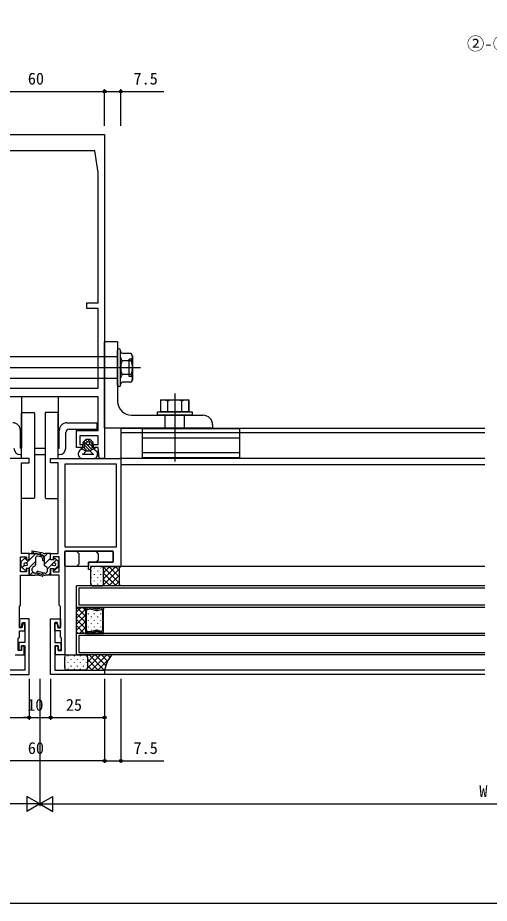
# Model space of a CAD drawing. Units: millimetres, scale not verified. Extents: x -960 to 961, y -419 to 416.
# Drawn here: x 290.4 to 508.7, y -418.6 to -8.5 of the extents above; entities that cross this region are included whole.
import ezdxf
from ezdxf.enums import TextEntityAlignment as Align

# ---------------------------------------------------------------- set-up
doc = ezdxf.new("R2010")
doc.units = ezdxf.units.MM
doc.header["$LTSCALE"] = 2
for name, color, linetype in [('0-1_USER1', 3, 'Continuous'), ('0-2_YKK_11', 7, 'Continuous'), ('0-4_YKK_12', 2, 'Continuous'), ('0-5_YKK_13', 4, 'Continuous'), ('0-7_YKK_D', 6, 'Continuous'), ('0-8_YKK_ZWAK', 7, 'Continuous')]:
    doc.layers.add(name, color=color, linetype=linetype)
doc.styles.add('ＭＳ ゴシック', font='')
doc.styles.get('ＭＳ ゴシック').set_extended_font_data('MS Gothic')

msp = doc.modelspace()

# ---------------------------------------------------------------- linework, layer by layer
at = {"layer": '0-2_YKK_11'}
for p, q in [((295.6, -212.6), (263.1, -212.6)), ((305.6, -212.6), (338.1, -212.6))]:
    msp.add_line(p, q, dxfattribs=at)
for points in [[(270.6, -62.6), (330.6, -62.6), (330.6, -212.6), (328.1, -212.6), (327.6, -207.6), (325.4, -207.6), (325.4, -206.1), (327.6, -206.1), (327.6, -202.1), (319.1, -202.1), (319.1, -206.1), (320.4, -206.1), (320.4, -207.6), (317.6, -207.6), (317.6, -199.6), (327.6, -199.6), (327.6, -184.1), (273.6, -184.1)], [(289.1, -303.6), (293.3, -303.6), (293.3, -299.4), (292.1, -299.4), (292.1, -301.6), (290.6, -301.6), (290.6, -295.9), (291.1, -295.4), (291.1, -292.5), (293.6, -292.5), (293.6, -288.8), (292.8, -288.8), (292.211, -291), (291.1, -291), (291.1, -281.1), (291.6, -280.6), (291.6, -266.6), (295.6, -266.6), (295.6, -263.6), (294.4, -263.6), (294.4, -265.1), (291.6, -265.1), (291.6, -258.1), (294.4, -258.1), (294.4, -259.6), (295.6, -259.6), (295.6, -256.6), (292.1, -256.6), (292.1, -214.6), (295.6, -214.6), (295.6, -212.6)], [(338.1, -212.6), (338.1, -262.6), (324.1, -262.6), (324.1, -264.1), (323.1, -264.1), (323.1, -260.6), (334.6, -260.6), (334.6, -255.6), (312.1, -255.6), (312.1, -303.6), (307.9, -303.6), (307.9, -299.4), (309.1, -299.4), (309.1, -301.6), (310.6, -301.6), (310.6, -295.9), (310.1, -295.4), (310.1, -292.5), (307.6, -292.5), (307.6, -288.8), (308.4, -288.8), (308.989, -291), (310.1, -291), (310.1, -281.1), (309.6, -280.6), (309.6, -266.6), (305.6, -266.6), (305.6, -263.6), (306.8, -263.6), (306.8, -265.1), (309.6, -265.1), (309.6, -258.1), (306.8, -258.1), (306.8, -259.6), (305.6, -259.6), (305.6, -256.6), (309.1, -256.6), (309.1, -214.6), (305.6, -214.6), (305.6, -212.6)]]:
    msp.add_lwpolyline(points, dxfattribs=at)
for points in [[(273.6, -80.1), (273.6, -140.6), (278.9, -140.6), (278.9, -143.1), (273.6, -143.1), (273.6, -180.1), (327.6, -180.1), (327.6, -143.1), (322.3, -143.1), (322.3, -140.6), (327.6, -140.6), (327.6, -80.1), (326.1, -70.1), (275.1, -70.1)], [(312.1, -215.3), (312.1, -253.6), (336.1, -253.6), (336.1, -215.3)], [(295.6, -312.6), (295.6, -286.8), (291.1, -286.8), (291.1, -290.8), (292, -290.8), (292.589, -288.6), (293.6, -288.6), (293.6, -297.9), (290.9, -297.9), (290.9, -301.4), (292.1, -301.4), (292.1, -299.4), (293.6, -299.4), (293.6, -310.6), (270.6, -310.6), (270.6, -312.6)], [(305.6, -312.6), (305.6, -286.8), (310.1, -286.8), (310.1, -290.8), (309.2, -290.8), (308.611, -288.6), (307.6, -288.6), (307.6, -297.9), (310.3, -297.9), (310.3, -301.4), (309.1, -301.4), (309.1, -299.4), (307.6, -299.4), (307.6, -310.6), (330.6, -310.6), (330.6, -312.6)]]:
    msp.add_lwpolyline(points, close=True, dxfattribs=at)
at = {"layer": '0-4_YKK_12'}
for p, q in [((338.1, -198.6), (338.1, -212.6)), ((338.1, -198.6), (506.6, -198.6)), ((338.1, -200.6), (506.6, -200.6)), ((506.6, -212.6), (337.8, -212.6)), ((506.6, -215.6), (338.1, -215.6)), ((506.6, -262.601), (337.8, -262.601)), ((317.6, -281.6), (317.6, -271.6)), ((506.6, -271.6), (317.6, -271.6)), ((318.6, -272.6), (318.6, -280.6)), ((506.6, -272.6), (318.6, -272.6)), ((317.6, -293.6), (317.6, -281.6)), ((317.6, -281.6), (321.7, -281.6)), ((506.6, -281.6), (317.6, -281.6)), ((317.6, -283.666), (319.665, -281.6)), ((317.6, -286.494), (321.7, -282.394)), ((321.7, -285.638), (317.662, -281.6)), ((506.6, -280.6), (318.6, -280.6)), ((321.7, -282.809), (320.49, -281.6)), ((321.7, -282.623), (321.699, -292.572)), ((321.7, -281.6), (321.7, -293.6)), ((330.099, -281.6), (321.7, -281.6)), ((321.7, -281.6), (321.7, -293.6)), ((321.854, -282.257), (321.7, -282.102)), ((321.7, -282.614), (321.7, -282.643)), ((323.664, -281.694), (322.089, -282.116)), ((323.664, -281.699), (322.089, -282.121)), ((322.614, -282.519), (323.664, -282.238)), ((323.568, -281.725), (323.443, -281.6)), ((326.814, -282.466), (323.935, -281.694)), ((326.814, -282.47), (323.935, -281.699)), ((323.935, -282.238), (326.814, -283.009)), ((323.935, -282.238), (323.935, -282.238)), ((323.935, -282.238), (323.935, -282.238)), ((326.465, -282.377), (325.688, -281.6)), ((329.439, -281.835), (327.085, -282.466)), ((329.439, -281.84), (327.085, -282.47)), ((327.085, -283.009), (328.914, -282.519)), ((328.44, -282.107), (327.933, -281.6)), ((330.099, -293.6), (330.099, -281.6)), ((330.099, -282.355), (330.099, -282.339)), ((330.1, -287.336), (330.1, -282.342)), ((321.7, -288.466), (317.6, -284.366)), ((317.6, -289.323), (321.7, -285.223)), ((322.224, -292.169), (322.225, -283.026)), ((322.988, -284.438), (322.988, -284.638)), ((324.403, -285.853), (324.403, -286.053)), ((325.818, -284.438), (325.818, -284.638)), ((327.233, -285.853), (327.233, -286.053)), ((328.648, -284.438), (328.648, -284.638)), ((329.575, -283.026), (329.575, -287.336)), ((321.699, -291.294), (317.6, -287.195)), ((317.6, -292.151), (321.7, -288.051)), ((321.177, -293.6), (317.6, -290.023)), ((318.979, -293.6), (321.699, -290.88)), ((322.988, -287.468), (322.988, -287.668)), ((322.988, -290.498), (322.988, -290.698)), ((324.403, -288.883), (324.403, -289.083)), ((325.818, -287.468), (325.818, -287.668)), ((325.818, -290.498), (325.818, -290.698)), ((327.233, -288.883), (327.233, -289.083)), ((328.648, -287.468), (328.648, -287.668)), ((328.648, -290.498), (328.648, -290.698)), ((329.574, -287.861), (329.574, -292.17)), ((330.099, -287.861), (329.574, -287.861)), ((329.575, -287.336), (330.1, -287.336)), ((330.099, -292.854), (330.099, -287.861)), ((318.348, -293.6), (317.6, -292.852)), ((321.7, -293.6), (317.6, -293.6)), ((317.6, -303.6), (317.6, -293.6)), ((506.6, -293.6), (317.6, -293.6)), ((318.6, -294.6), (318.6, -302.6)), ((506.6, -294.6), (318.6, -294.6)), ((321.7, -292.586), (321.7, -292.557)), ((321.972, -293.6), (321.7, -293.327)), ((321.7, -293.6), (330.099, -293.6)), ((322.089, -293.079), (323.663, -293.501)), ((323.663, -293.501), (322.089, -293.079)), ((323.664, -292.958), (322.614, -292.676)), ((326.814, -292.187), (323.935, -292.958)), ((323.935, -293.501), (326.814, -292.73)), ((326.814, -292.73), (323.935, -293.501)), ((324.217, -293.6), (324.08, -293.463)), ((324.403, -291.913), (324.403, -292.113)), ((326.463, -293.6), (325.85, -292.988)), ((328.913, -292.677), (327.085, -292.187)), ((327.085, -292.73), (329.438, -293.361)), ((329.438, -293.361), (327.085, -292.73)), ((327.233, -291.913), (327.233, -292.113)), ((328.708, -293.6), (328.113, -293.006)), ((330.099, -292.846), (330.099, -292.862)), ((506.6, -302.6), (318.6, -302.6)), ((506.6, -303.6), (317.6, -303.6)), ((506.6, -310.6), (330.3, -310.6)), ((506.6, -312.6), (330.3, -312.6))]:
    msp.add_line(p, q, dxfattribs=at)
for points in [[(321.7, -282.614), (321.7, -281.6), (330.099, -281.6), (330.099, -282.339)], [(321.7, -292.586), (321.7, -293.6), (330.099, -293.6), (330.099, -292.862)]]:
    msp.add_lwpolyline(points, dxfattribs=at)
for centre, start, end in [((322.224, -282.623), 104.98992, 179.971), ((322.225, -282.628), 105.0001, 178.41663), ((322.225, -282.628), 178.41663, 181.57977), ((322.749, -283.026), 104.99334, 179.96185), ((323.8, -282.202), 75.00015, 105.00047), ((323.8, -282.206), 75.0001, 105.0001), ((323.8, -282.745), 75.00035, 104.99984), ((323.8, -282.745), 75.52874, 75.96196), ((323.8, -282.745), 75.17121, 75.52874), ((323.8, -282.745), 75.11667, 75.17121), ((323.8, -282.745), 75.01772, 75.06685), ((323.8, -282.745), 75.04236, 75.06678), ((323.8, -282.745), 75.062, 75.08055), ((323.8, -282.745), 75.08055, 75.11667), ((323.8, -282.745), 75.00394, 75.00438), ((323.8, -282.745), 75.00438, 75.00666), ((323.8, -282.745), 75.00615, 75.00783), ((323.8, -282.745), 75.00783, 75.0147), ((323.8, -282.745), 75.01473, 75.03233), ((323.8, -282.745), 75.03233, 75.0338), ((323.8, -282.745), 75.0338, 75.03604), ((326.95, -281.959), 255.0001, 285.00052), ((326.95, -281.963), 255.0001, 285.00011), ((329.05, -283.026), 0.00019, 105.00008), ((329.574, -282.347), 0.88583, 105.00011), ((329.575, -282.342), 359.99823, 105.00008), ((329.574, -282.347), 359.11056, 0.88583), ((326.95, -282.502), 254.99947, 285.00072), ((322.224, -292.572), 178.41663, 181.57977), ((322.224, -292.572), 179.99823, 254.99617), ((322.224, -292.572), 181.57977, 254.9963), ((322.749, -292.169), 179.99823, 254.99617), ((323.799, -292.451), 254.99656, 284.99604), ((323.799, -292.994), 254.99593, 284.99625), ((323.799, -292.994), 254.9963, 284.9963), ((326.949, -292.694), 74.99568, 104.99693), ((326.949, -293.237), 74.99588, 104.9963), ((326.949, -293.237), 74.99628, 104.9963), ((329.049, -292.17), 254.99632, 359.99621), ((329.574, -292.854), 254.99632, 359.99817), ((329.574, -292.854), 254.99628, 359.11056), ((329.574, -292.854), 359.11056, 0.88583)]:
    msp.add_arc(centre, 0.525, start, end, dxfattribs=at)
at = {"layer": '0-5_YKK_13'}
for p, q in [((336.6, -158.6), (330.6, -158.6)), ((336.6, -158.6), (336.6, -186.1)), ((336.6, -178.65), (336.6, -162.55)), ((338, -178.65), (338, -162.55)), ((342.886, -163.975), (339.1, -163.975)), ((343.5, -165.038), (342.886, -163.975)), ((342.886, -167.439), (338.614, -167.439)), ((343.5, -166.6), (342, -166.6)), ((342, -174.6), (342, -166.6)), ((343.5, -165.038), (343.5, -176.162)), ((347.214, -170.6), (255.16, -170.6)), ((342.886, -173.761), (338.614, -173.761)), ((343.5, -174.6), (342, -174.6)), ((343.5, -176.162), (342.886, -177.225)), ((342.886, -177.225), (339.1, -177.225)), ((309.1, -184.1), (292.1, -184.1)), ((292.1, -184.1), (292.1, -207.8)), ((309.1, -184.1), (309.1, -207.8)), ((363.1, -182.499), (363.1, -213.999)), ((359.85, -185.499), (369.6, -185.499)), ((359.85, -190.999), (359.85, -186.062)), ((366.35, -190.999), (366.35, -186.062)), ((369.6, -185.499), (369.6, -190.999)), ((369.6, -190.999), (369.6, -185.499)), ((292.1, -212.6), (292.1, -191.6)), ((292.4, -191.3), (297.8, -191.3)), ((298.1, -191.6), (298.1, -230.8)), ((303.1, -191.6), (303.1, -230.8)), ((308.8, -191.3), (303.4, -191.3)), ((309.1, -212.6), (309.1, -191.6)), ((343.1, -192.6), (376.1, -192.6)), ((358.6, -198.6), (358.6, -192.6)), ((369.6, -190.999), (359.85, -190.999)), ((367.6, -198.6), (367.6, -192.6)), ((313.1, -196.1), (327.1, -196.1)), ((291.6, -207.8), (291.6, -199.6)), ((309.6, -207.8), (309.6, -199.6)), ((312.6, -207.8), (312.6, -200.6)), ((348.1, -200.6), (393.1, -200.6)), ((321.85, -203.8), (320.597, -205.045)), ((322.112, -205.908), (320.924, -204.721)), ((322.499, -204.881), (321.633, -204.016)), ((323.85, -203.8), (321.85, -203.8)), ((323.85, -203.8), (325.189, -205.032)), ((348.1, -203.1), (393.1, -203.1)), ((291.6, -207.8), (292.1, -207.8)), ((298.1, -207.8), (303.1, -207.8)), ((309.1, -207.8), (309.6, -207.8)), ((320.1, -208.1), (318.987, -209.137)), ((319.346, -207.6), (321.1, -207.6)), ((319.346, -207.6), (320.1, -208.1)), ((319.984, -208.023), (319.561, -207.6)), ((321.85, -209.1), (320.935, -210.32)), ((320.95, -205.9), (321.1, -205.9)), ((322.475, -209.1), (320.975, -207.6)), ((321.1, -205.9), (321.1, -207.6)), ((322.85, -206.647), (322.542, -206.338)), ((324.757, -208.553), (322.85, -206.647)), ((324.6, -206.982), (323.569, -205.951)), ((325.6, -208.1), (323.739, -209.1)), ((323.739, -209.1), (325.148, -210.413)), ((324.6, -205.9), (324.6, -207.6)), ((324.6, -205.9), (324.85, -205.9)), ((324.6, -207.6), (326.35, -207.6)), ((325.671, -208.053), (325.218, -207.6)), ((325.6, -208.1), (326.35, -207.6)), ((325.6, -208.1), (326.713, -209.137)), ((291.6, -210.8), (292.1, -210.8)), ((298.1, -210.8), (303.1, -210.8)), ((309.1, -210.8), (309.6, -210.8)), ((320.35, -212.6), (325.35, -212.6)), ((320.375, -210.6), (325.626, -210.6)), ((348.1, -209.8), (393.1, -209.8)), ((292.1, -230.8), (292.1, -214.9)), ((309.1, -230.8), (309.1, -214.9)), ((297.8, -231.1), (292.4, -231.1)), ((303.4, -231.1), (308.8, -231.1)), ((294.46, -260.974), (298.778, -256.656)), ((295.598, -259.6), (295.598, -256.6)), ((295.598, -256.6), (298.202, -256.6)), ((297.078, -256.312), (298.797, -256.66)), ((302.113, -256.503), (297.236, -255.528)), ((297.351, -256.368), (298.032, -255.687)), ((301.794, -257.459), (298.797, -256.66)), ((298.981, -256.703), (301.413, -257.357)), ((301.135, -258.114), (299.541, -257.825)), ((300.216, -257.038), (300.978, -256.276)), ((300.899, -258.071), (301.564, -257.406)), ((302.575, -258.215), (304.189, -256.6)), ((305.598, -259.6), (305.598, -256.6)), ((312.1, -262.3), (312.1, -255.9)), ((312.4, -255.6), (334.3, -255.6)), ((318.6, -256.6), (317.6, -255.6)), ((318.6, -256.6), (318.6, -261.6)), ((327.6, -256.6), (326.6, -255.6)), ((327.6, -256.6), (327.6, -259.6)), ((334.6, -255.9), (334.6, -260.3)), ((291.898, -260.35), (293.538, -258.947)), ((291.898, -262.85), (291.898, -260.35)), ((292.268, -263.167), (293.422, -262.013)), ((294.198, -259.6), (294.198, -259.25)), ((294.198, -259.6), (295.598, -259.6)), ((295.37, -263.6), (298.598, -260.372)), ((298.598, -258.565), (298.598, -261.632)), ((301.798, -258.902), (301.798, -259.646)), ((302.598, -258.565), (302.598, -261.632)), ((302.598, -258.902), (302.598, -259.646)), ((302.602, -261.723), (305.598, -258.727)), ((304.098, -263.763), (308.335, -259.526)), ((306.998, -259.6), (305.598, -259.6)), ((306.998, -259.6), (306.998, -259.25)), ((307.14, -264.256), (309.298, -262.098)), ((309.298, -260.35), (307.658, -258.947)), ((309.298, -262.85), (309.298, -260.35)), ((318.6, -261.6), (317.6, -262.6)), ((323.1, -260.9), (323.1, -262.3)), ((334.3, -260.6), (323.4, -260.6)), ((327.6, -259.6), (326.6, -260.6)), ((291.898, -262.85), (293.538, -264.254)), ((295.598, -263.6), (294.198, -263.6)), ((294.198, -263.6), (294.198, -263.95)), ((295.905, -266.6), (297.285, -265.221)), ((297.098, -264.639), (297.098, -263.569)), ((298.059, -265.638), (298.577, -265.658)), ((299.339, -266.702), (300.122, -265.919)), ((302.279, -266.496), (299.443, -265.737)), ((302.779, -265.674), (299.645, -264.964)), ((299.893, -265.858), (301.796, -266.367)), ((301.558, -266.303), (302.297, -265.564)), ((304.098, -264.639), (304.098, -263.569)), ((304.796, -266.6), (305.598, -265.798)), ((305.598, -263.6), (306.998, -263.6)), ((306.998, -263.6), (306.998, -263.95)), ((309.298, -262.85), (307.658, -264.254)), ((322.8, -262.6), (312.4, -262.6)), ((324.1, -263.6), (324.1, -270.6)), ((324.403, -264.643), (324.403, -264.843)), ((329.1, -262.6), (325.1, -262.6)), ((325.818, -263.228), (325.818, -263.428)), ((325.818, -266.258), (325.818, -266.458)), ((327.233, -264.643), (327.233, -264.843)), ((328.648, -263.228), (328.648, -263.428)), ((328.648, -266.258), (328.648, -266.458)), ((329.666, -271.6), (337.35, -263.916)), ((337.35, -270.175), (329.775, -262.6)), ((329.846, -262.934), (330.18, -262.6)), ((330.063, -264.643), (330.063, -264.843)), ((330.1, -265.509), (333.008, -262.6)), ((330.1, -268.337), (335.837, -262.6)), ((330.1, -270.6), (330.1, -263.6)), ((330.1, -270.6), (330.1, -263.6)), ((335.946, -271.6), (330.1, -265.754)), ((337.35, -267.347), (332.604, -262.6)), ((337.35, -264.519), (335.432, -262.6)), ((295.598, -266.6), (298.336, -266.6)), ((301.638, -267.151), (299.295, -266.693)), ((324.403, -267.673), (324.403, -267.873)), ((325.818, -269.288), (325.818, -269.488)), ((327.233, -267.673), (327.233, -267.873)), ((328.648, -269.288), (328.648, -269.488)), ((330.063, -267.673), (330.063, -267.873)), ((333.118, -271.6), (330.1, -268.582)), ((332.494, -271.6), (337.35, -266.744)), ((335.322, -271.6), (337.35, -269.572)), ((324.403, -270.703), (324.403, -270.903)), ((325.1, -271.6), (329.1, -271.6)), ((327.233, -270.703), (327.233, -270.903)), ((330.289, -271.6), (329.895, -271.206)), ((330.063, -270.703), (330.063, -270.869)), ((312.1, -309.6), (312.1, -304.6)), ((312.172, -305.648), (312.172, -305.848)), ((313.1, -303.6), (321.6, -303.6)), ((313.587, -304.033), (313.587, -304.233)), ((313.587, -307.063), (313.587, -307.263)), ((315.002, -305.648), (315.002, -305.848)), ((316.417, -304.033), (316.417, -304.233)), ((316.417, -307.063), (316.417, -307.263)), ((317.832, -305.648), (317.832, -305.848)), ((319.247, -304.033), (319.247, -304.233)), ((319.247, -307.063), (319.247, -307.263)), ((320.662, -305.648), (320.662, -305.848)), ((333.9, -303.6), (321.6, -303.6)), ((322.077, -304.033), (322.077, -304.233)), ((322.077, -307.063), (322.077, -307.263)), ((322.6, -304.07), (323.07, -303.6)), ((322.6, -306.899), (325.899, -303.6)), ((322.6, -309.727), (328.727, -303.6)), ((322.6, -304.6), (322.6, -309.6)), ((322.6, -304.6), (322.6, -309.6)), ((322.6, -305.585), (327.615, -310.6)), ((323.444, -303.6), (330.444, -310.6)), ((324.556, -310.6), (331.556, -303.6)), ((326.272, -303.6), (331.151, -308.478)), ((327.384, -310.6), (332.621, -305.363)), ((329.101, -303.6), (331.988, -306.488)), ((331.929, -303.6), (333.046, -304.717)), ((312.172, -308.678), (312.172, -308.878)), ((321.6, -310.6), (313.1, -310.6)), ((313.587, -310.093), (313.587, -310.293)), ((315.002, -308.678), (315.002, -308.878)), ((316.417, -310.093), (316.417, -310.293)), ((317.832, -308.678), (317.832, -308.878)), ((319.247, -310.093), (319.247, -310.293)), ((320.662, -308.678), (320.662, -308.878)), ((321.6, -310.6), (330.6, -310.6)), ((322.077, -310.093), (322.077, -310.293)), ((322.6, -308.413), (324.787, -310.6)), ((330.212, -310.6), (330.697, -310.115))]:
    msp.add_line(p, q, dxfattribs=at)
for points in [[(380.6, -197.1), (380.6, -198.6), (330.6, -198.6), (330.6, -158.6)], [(336.3, -165.6), (327.6, -165.6), (273.6, -165.6)], [(336.3, -175.6), (327.6, -175.6), (273.6, -175.6)], [(359.85, -190.999), (356.6, -190.999), (356.6, -185.499), (359.85, -185.499)], [(314.1, -199.1), (327.1, -199.1), (327.1, -196.1)], [(324.926, -205.894), (322.85, -203.818), (322.832, -203.8)], [(320.1, -208.1), (321.85, -209.1), (323.739, -209.1)], [(323.837, -209.048), (322.85, -208.061), (321.1, -206.311)], [(305.598, -256.6), (303.098, -256.6), (303.093, -256.6)], [(295.598, -263.6), (295.598, -266.6), (297.303, -266.6)], [(305.598, -263.6), (305.598, -266.6), (303.064, -266.6)], [(329.1, -262.6), (338.1, -262.6), (337.35, -263.35), (337.35, -270.85), (338.1, -271.6), (329.1, -271.6)]]:
    msp.add_lwpolyline(points, dxfattribs=at)
for points in [[(355.101, -192.6), (355.101, -191), (371.101, -191), (371.101, -192.6)], [(348.1, -212.3), (348.1, -198.7), (393.1, -198.7), (393.1, -212.3)]]:
    msp.add_lwpolyline(points, close=True, dxfattribs=at)
for centre, radius in [((322.85, -205.6), 0.8), ((294.048, -261.6), 0.75), ((307.148, -261.6), 0.75)]:
    msp.add_circle(centre, radius, dxfattribs=at)
for centre, radius, start, end in [((337.3, -162.55), 0.7, 0, 180), ((339.1, -162.875), 1.1, 180, 270), ((340.749, -165.707), 2.751, 320.97239, 39.02761), ((336.3, -165.3), 0.3, 270, 0), ((340.749, -165.707), 2.751, 178.28, 181.72), ((340.751, -165.707), 2.751, 180, 219.02761), ((346.446, -170.6), 8.445, 158.0208, 201.9792), ((335.054, -170.6), 8.445, 338.0208, 21.9792), ((336.3, -175.9), 0.3, 0, 90), ((340.751, -175.493), 2.751, 140.97239, 180), ((340.749, -175.493), 2.751, 320.97239, 39.02761), ((337.3, -178.65), 0.7, 180, 0), ((339.1, -178.325), 1.1, 90, 180), ((343.1, -186.1), 6.5, 180, 270), ((356.6, -195.163), 9.663, 70.34714, 90), ((363.1, -195.163), 9.663, 70.34714, 109.65286), ((369.6, -195.163), 9.663, 90, 109.65286), ((292.4, -191.6), 0.3, 90, 180), ((297.8, -191.6), 0.3, 360, 90), ((303.4, -191.6), 0.3, 90, 180), ((308.8, -191.6), 0.3, 0, 90), ((376.1, -197.1), 4.5, 0, 90), ((288.1, -199.6), 3.5, 0, 90), ((313.1, -199.6), 3.5, 90, 180), ((314.1, -200.6), 1.5, 90, 180), ((320.95, -205.4), 0.5, 134.83706, 270), ((324.85, -205.4), 0.5, 270, 47.3723), ((291.6, -207.8), 3, 180, 270), ((309.6, -207.8), 3, 270, 0), ((320.35, -210.6), 2, 132.97004, 270), ((325.35, -210.6), 2, 270, 47.02996), ((320.375, -209.9), 0.7, 270, 323.13091), ((325.626, -209.9), 0.7, 227.02996, 270), ((292.4, -230.8), 0.3, 180, 270), ((297.8, -230.8), 0.3, 270, 0), ((303.4, -230.8), 0.3, 180, 270), ((308.8, -230.8), 0.3, 270, 0), ((297.157, -255.92), 0.4, 78.69007, 258.56257), ((298.202, -259.6), 3, 74.95601, 90), ((299.398, -258.612), 0.8, 79.71391, 180), ((300.998, -258.902), 0.8, 0, 80.13172), ((300.998, -258.902), 1.6, 0, 74.95601), ((301.592, -258.45), 1.011, 353.43148, 78.46254), ((303.093, -251.6), 5, 258.69007, 270), ((312.4, -255.9), 0.3, 90, 180), ((334.3, -255.9), 0.3, 0, 90), ((293.798, -259.25), 0.4, 360, 130.56622), ((297.598, -261.632), 1, 284.47751, 0), ((302.198, -259.646), 0.4, 180, 0), ((303.598, -261.632), 1, 180, 255.52249), ((307.398, -259.25), 0.4, 49.43378, 180), ((312.4, -262.3), 0.3, 180, 270), ((322.8, -262.3), 0.3, 270, 0), ((323.4, -260.9), 0.3, 90, 180), ((334.3, -260.3), 0.3, 270, 0), ((293.798, -263.95), 0.4, 229.43378, 0), ((298.098, -263.569), 1, 104.47751, 180), ((298.098, -264.639), 1, 180, 267.7577), ((298.342, -271.654), 6, 75.02371, 87.7577), ((299.557, -265.354), 0.4, 77.23474, 256.6648), ((301.715, -266.758), 0.4, 258.94665, 78.25914), ((303.064, -263.6), 3, 254.84042, 270), ((303.018, -264.62), 1.08, 257.23474, 359.01526), ((303.098, -263.569), 1, 0, 75.52249), ((307.398, -263.95), 0.4, 180, 310.56622), ((325.1, -263.6), 1, 90, 180), ((329.1, -263.6), 1, 0, 90), ((329.1, -263.6), 1, 360, 90), ((298.336, -271.6), 5, 78.94665, 90), ((325.1, -270.6), 1, 180, 270), ((329.1, -270.6), 1, 270, 0), ((329.1, -270.6), 1, 270, 0), ((313.1, -304.6), 1, 90, 180), ((321.6, -304.6), 1, 0, 90), ((321.6, -304.6), 1, 0, 90), ((345.448, -313.322), 15.095, 139.90687, 169.61207), ((313.1, -309.6), 1, 180, 270), ((321.6, -309.6), 1, 270, 0), ((321.6, -309.6), 1, 270, 0)]:
    msp.add_arc(centre, radius, start, end, dxfattribs=at)
at = {"layer": '0-7_YKK_D'}
for p, q in [((270.6, -42.6), (330.6, -42.6)), ((330.6, -58.6), (330.6, -41.6)), ((330.6, -58.6), (330.6, -41.6)), ((338.1, -58.6), (338.1, -41.6)), ((295.6, -314.6), (295.6, -333.6)), ((295.6, -314.6), (295.6, -333.6)), ((300.6, -314.6), (300.6, -373.6)), ((300.6, -314.6), (300.6, -373.6)), ((305.6, -314.6), (305.6, -333.6)), ((305.6, -314.6), (305.6, -333.6)), ((330.6, -314.6), (330.6, -333.6)), ((330.6, -314.6), (330.6, -353.6)), ((330.6, -314.6), (330.6, -353.6)), ((338.1, -314.6), (338.1, -353.6)), ((270.6, -332.6), (295.6, -332.6)), ((295.6, -332.6), (293.05, -332.6)), ((295.6, -332.6), (305.6, -332.6)), ((305.6, -332.6), (330.6, -332.6)), ((305.6, -332.6), (308.15, -332.6)), ((330.6, -352.6), (270.6, -352.6)), ((293.6, -372.6), (95.6, -372.6)), ((300.6, -372.6), (288.476, -372.6)), ((300.6, -372.6), (294.538, -369.1)), ((294.538, -369.1), (294.538, -376.1)), ((300.6, -372.6), (294.538, -376.1)), ((300.6, -372.6), (306.662, -369.1)), ((300.6, -372.6), (306.662, -376.1)), ((300.6, -372.6), (312.724, -372.6)), ((306.662, -376.1), (306.662, -369.1)), ((307.6, -372.6), (708.6, -372.6))]:
    msp.add_line(p, q, dxfattribs=at)
for points in [[(330.6, -42.6), (338.1, -42.6), (358.047, -42.6)], [(330.6, -352.6), (338.1, -352.6), (358.047, -352.6)]]:
    msp.add_lwpolyline(points, dxfattribs=at)
for centre in [(330.6, -42.6), (330.6, -42.6), (338.1, -42.6), (295.6, -332.6), (295.6, -332.6), (305.6, -332.6), (305.6, -332.6), (330.6, -332.6), (330.6, -352.6), (330.6, -352.6), (338.1, -352.6)]:
    msp.add_circle(centre, 0.637, dxfattribs=at)
at = {"layer": '0-8_YKK_ZWAK'}
msp.add_lwpolyline([(-959.4, -418.6), (960.6, -418.6), (960.6, 381.4)], dxfattribs=at)

# ---------------------------------------------------------------- texts
at = {"layer": '0-1_USER1', "style": 'ＭＳ ゴシック'}
msp.add_text('②-②´', height=5.865, dxfattribs=at).set_placement((498.327, -25.211), align=Align.BOTTOM_LEFT)
at = {"layer": '0-7_YKK_D', "style": 'ＭＳ ゴシック'}
for s, p in [('60', (295.039, -41.1)), ('7.5', (343.976, -41.1)), ('10', (294.762, -331.1)), ('25', (312.645, -331.1)), ('60', (295.039, -351.1)), ('7.5', (343.976, -351.1)), ('W', (504.052, -371.1))]:
    msp.add_text(s, height=5.499, dxfattribs=at).set_placement(p, align=Align.BOTTOM_LEFT)

doc.saveas('drawing.dxf')
